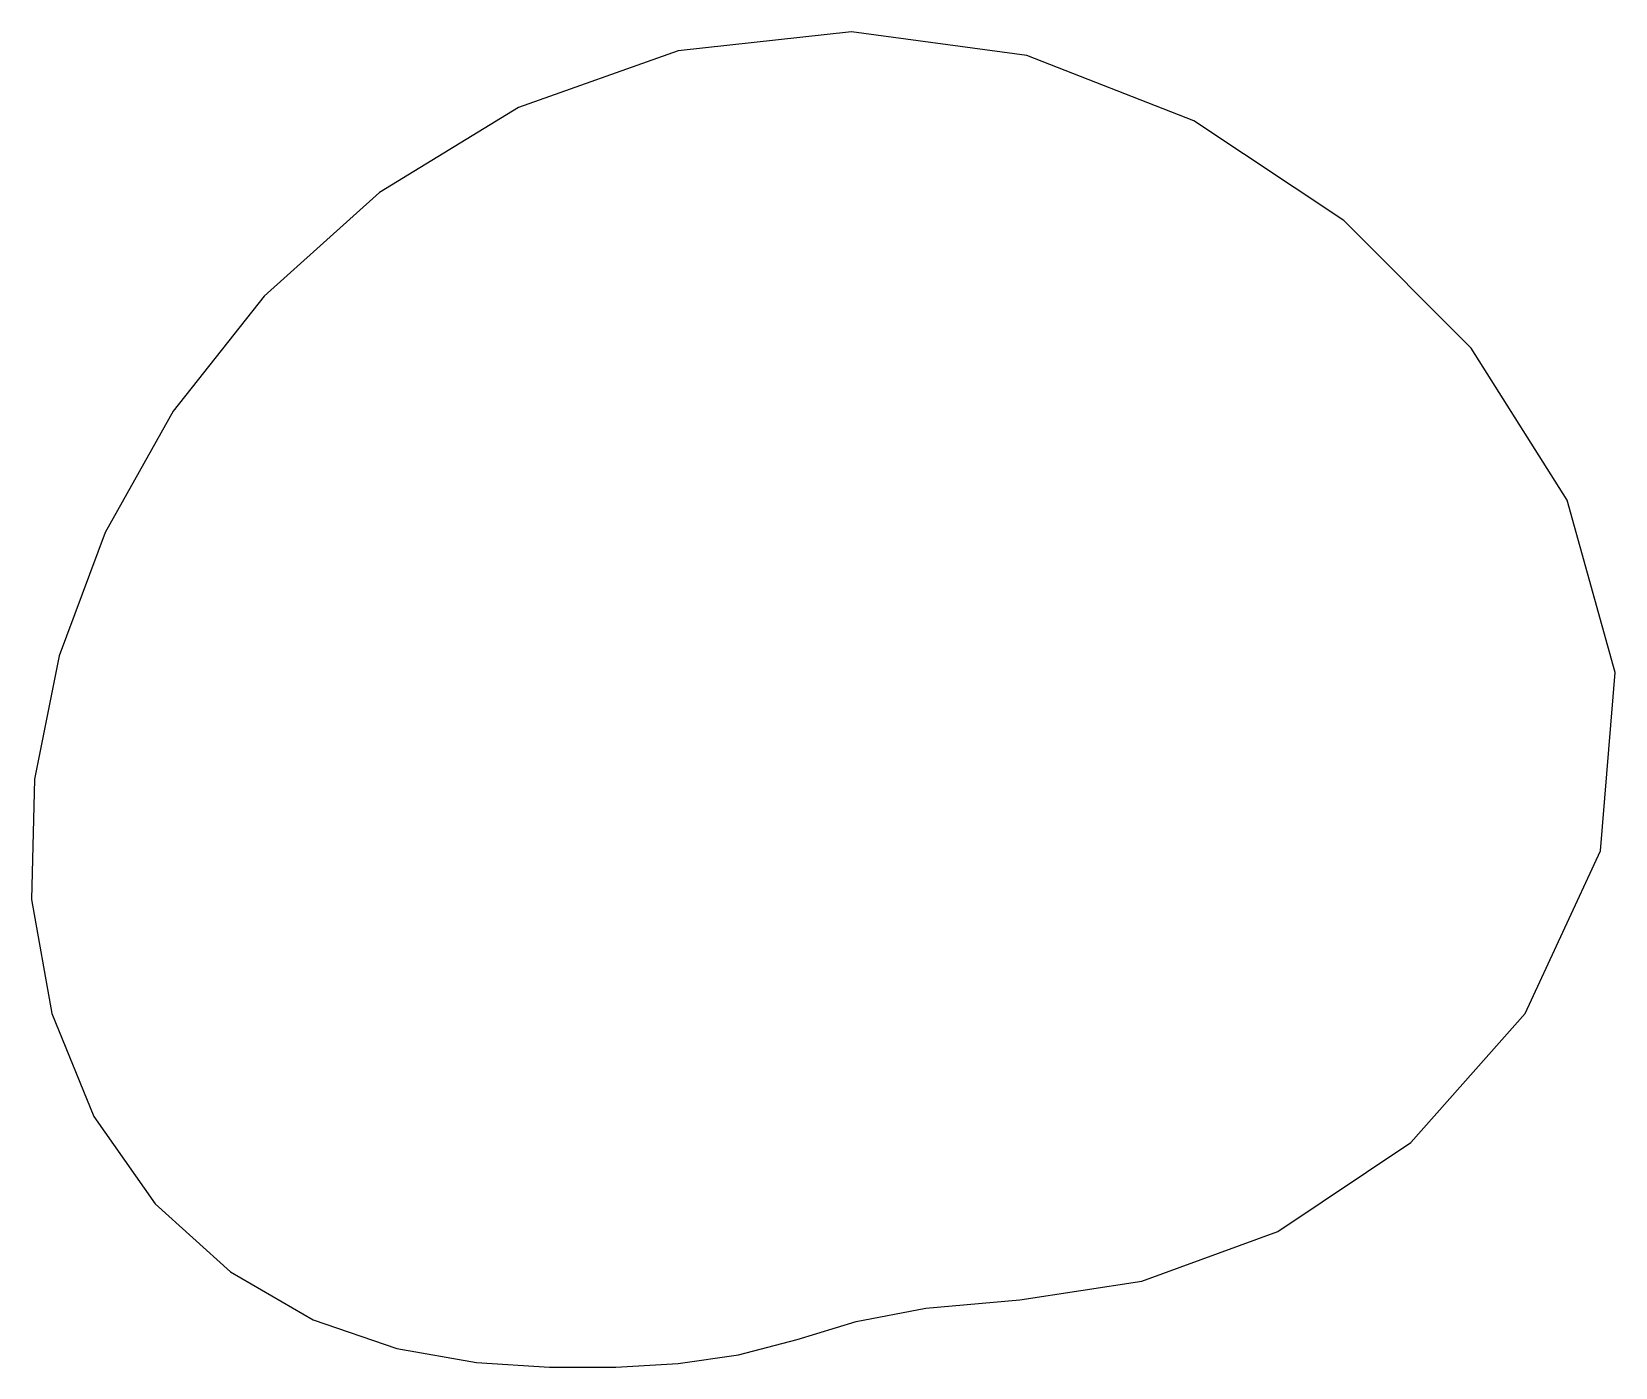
# Model space of a CAD drawing. Header units: metres. Extents: x -56 to 81, y -31 to 85.
import ezdxf

# ---------------------------------------------------------------- set-up
doc = ezdxf.new("R2010")
doc.units = ezdxf.units.M

msp = doc.modelspace()

# ---------------------------------------------------------------- linework, layer by layer
for p, q in [((15.03, 85.24), (0, 83.59)), ((30.27, 83.16), (15.03, 85.24)), ((0, 83.59), (-13.87, 78.67)), ((44.75, 77.51), (30.27, 83.16)), ((-13.87, 78.67), (-25.95, 71.29)), ((57.78, 68.86), (44.75, 77.51)), ((-25.95, 71.29), (-35.95, 62.28)), ((68.83, 57.76), (57.78, 68.86)), ((-35.95, 62.28), (-43.87, 52.28)), ((77.17, 44.55), (68.83, 57.76)), ((-43.87, 52.28), (-49.77, 41.76)), ((81.36, 29.61), (77.17, 44.55)), ((-49.77, 41.76), (-53.77, 31.04)), ((-53.77, 31.04), (-55.91, 20.35)), ((80.06, 14.12), (81.36, 29.61)), ((-55.91, 20.35), (-56.15, 9.9)), ((73.52, 0), (80.06, 14.12)), ((-56.15, 9.9), (-54.41, 0)), ((-54.41, 0), (-50.75, -8.95)), ((63.61, -11.22), (73.52, 0)), ((-50.75, -8.95), (-45.42, -16.53)), ((52.07, -18.95), (63.61, -11.22)), ((-45.42, -16.53), (-38.89, -22.45)), ((40.25, -23.24), (52.07, -18.95)), ((-38.89, -22.45), (-31.7, -26.6)), ((29.65, -24.88), (40.25, -23.24)), ((15.45, -26.75), (21.48, -25.6)), ((21.48, -25.6), (29.65, -24.88)), ((-31.7, -26.6), (-24.43, -29.11)), ((10.31, -28.33), (15.45, -26.75)), ((5.23, -29.64), (10.31, -28.33)), ((-24.43, -29.11), (-17.51, -30.32)), ((0, -30.41), (5.23, -29.64)), ((-17.51, -30.32), (-11.19, -30.73)), ((-11.19, -30.73), (-5.42, -30.72)), ((-5.42, -30.72), (0, -30.41))]:
    msp.add_line(p, q)

doc.saveas('drawing.dxf')
